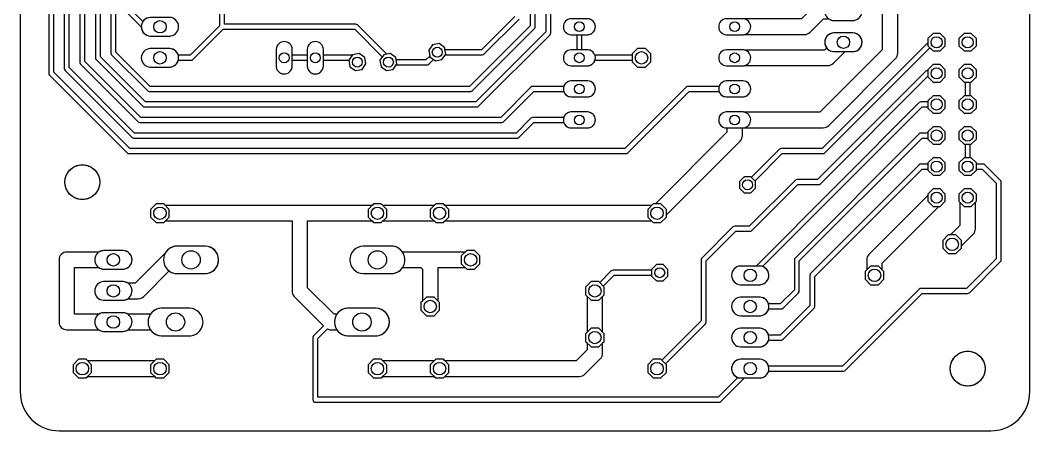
# Model space of a CAD drawing. Header units: inches. Extents: x 0 to 3.25, y 0 to 3.83.
# Drawn here: x 0 to 3.25, y 0 to 1.321 of the extents above; entities that cross this region are included whole.
import ezdxf

# ---------------------------------------------------------------- set-up
doc = ezdxf.new("R2010")
doc.units = ezdxf.units.IN

msp = doc.modelspace()

# ---------------------------------------------------------------- linework, layer by layer
at = {"layer": '16_copper'}
for points in [[(2.6844, 1.3203, 0.906347), (2.6815, 1.38), (2.6185, 1.38, 0.95208), (2.6185, 1.32), (2.6815, 1.32)], [(0.4844, 1.2703, 0.906347), (0.4815, 1.33), (0.4185, 1.33, 0.95208), (0.4185, 1.27), (0.4815, 1.27)], [(1.8295, 1.2745, 0.906347), (1.827, 1.3257), (1.773, 1.3257, 0.95208), (1.773, 1.2743), (1.827, 1.2743)], [(2.3295, 1.2745, 0.906347), (2.327, 1.3257), (2.273, 1.3257, 0.95208), (2.273, 1.2743), (2.327, 1.2743)], [(2.6844, 1.2203, 0.906347), (2.6815, 1.28), (2.6185, 1.28, 0.95208), (2.6185, 1.22), (2.6815, 1.22)], [(0.8538, 1.1483, 0.357805), (0.876, 1.1727), (0.876, 1.2273, 0.952079), (0.824, 1.2273), (0.824, 1.1727), (0.8243, 1.1702), (0.8247, 1.1677), (0.8255, 1.1652), (0.8265, 1.1629), (0.8277, 1.1606), (0.8291, 1.1585), (0.8307, 1.1565), (0.8325, 1.1547), (0.8345, 1.1531), (0.8366, 1.1517), (0.8389, 1.1505), (0.8412, 1.1495), (0.8437, 1.1487), (0.8462, 1.1483), (0.8487, 1.148), (0.8513, 1.148)], [(0.9538, 1.1483, 0.357805), (0.976, 1.1727), (0.976, 1.2273, 0.952079), (0.924, 1.2273), (0.924, 1.1727), (0.9243, 1.1702), (0.9247, 1.1677), (0.9255, 1.1652), (0.9265, 1.1629), (0.9277, 1.1606), (0.9291, 1.1585), (0.9307, 1.1565), (0.9325, 1.1547), (0.9345, 1.1531), (0.9366, 1.1517), (0.9389, 1.1505), (0.9412, 1.1495), (0.9437, 1.1487), (0.9462, 1.1483), (0.9487, 1.148), (0.9513, 1.148)], [(0.4844, 1.1703, 0.906347), (0.4815, 1.23), (0.4185, 1.23, 0.95208), (0.4185, 1.17), (0.4815, 1.17)], [(1.8295, 1.1745, 0.906347), (1.827, 1.2257), (1.773, 1.2257, 0.95208), (1.773, 1.1743), (1.827, 1.1743)], [(2.3295, 1.1745, 0.906347), (2.327, 1.2257), (2.273, 1.2257, 0.95208), (2.273, 1.1743), (2.327, 1.1743)], [(1.8295, 1.0745, 0.906347), (1.827, 1.1257), (1.773, 1.1257, 0.95208), (1.773, 1.0743), (1.827, 1.0743)], [(2.3295, 1.0745, 0.906347), (2.327, 1.1257), (2.273, 1.1257, 0.95208), (2.273, 1.0743), (2.327, 1.0743)], [(1.8295, 0.9745, 0.906347), (1.827, 1.0257), (1.773, 1.0257, 0.95208), (1.773, 0.9743), (1.827, 0.9743)], [(2.3295, 0.9745, 0.906347), (2.327, 1.0257), (2.273, 1.0257, 0.95208), (2.273, 0.9743), (2.327, 0.9743)], [(0.5995, 0.506, 0.92439), (0.596, 0.5942), (0.504, 0.5942, 0.961482), (0.504, 0.5058), (0.596, 0.5058)], [(1.1995, 0.506, 0.92439), (1.196, 0.5942), (1.104, 0.5942, 0.961482), (1.104, 0.5058), (1.196, 0.5058)], [(0.3344, 0.5203, 0.906347), (0.3315, 0.58), (0.2685, 0.58, 0.95208), (0.2685, 0.52), (0.3315, 0.52)], [(2.3844, 0.4703, 0.906347), (2.3815, 0.53), (2.3185, 0.53, 0.95208), (2.3185, 0.47), (2.3815, 0.47)], [(0.3344, 0.4203, 0.906347), (0.3315, 0.48), (0.2685, 0.48, 0.95208), (0.2685, 0.42), (0.3315, 0.42)], [(2.3844, 0.3703, 0.906347), (2.3815, 0.43), (2.3185, 0.43, 0.95208), (2.3185, 0.37), (2.3815, 0.37)], [(0.5495, 0.306, 0.92439), (0.546, 0.3942), (0.454, 0.3942, 0.961482), (0.454, 0.3058), (0.546, 0.3058)], [(1.1495, 0.306, 0.92439), (1.146, 0.3942), (1.054, 0.3942, 0.961482), (1.054, 0.3058), (1.146, 0.3058)], [(0.3344, 0.3203, 0.906347), (0.3315, 0.38), (0.2685, 0.38, 0.95208), (0.2685, 0.32), (0.3315, 0.32)], [(2.3844, 0.2703, 0.906347), (2.3815, 0.33), (2.3185, 0.33, 0.95208), (2.3185, 0.27), (2.3815, 0.27)], [(2.3844, 0.1703, 0.906347), (2.3815, 0.23), (2.3185, 0.23, 0.95208), (2.3185, 0.17), (2.3815, 0.17)]]:
    msp.add_lwpolyline(points, format="xyb", close=True, dxfattribs=at)
for points in [[(2.978, 1.2384), (2.978, 1.2616), (2.9616, 1.278), (2.9384, 1.278), (2.922, 1.2616), (2.922, 1.2384), (2.9384, 1.222), (2.9616, 1.222)], [(3.078, 1.2384), (3.078, 1.2616), (3.0616, 1.278), (3.0384, 1.278), (3.022, 1.2616), (3.022, 1.2384), (3.0384, 1.222), (3.0616, 1.222)], [(1.3578, 1.1944), (1.3701, 1.212), (1.3664, 1.2332), (1.3487, 1.2456), (1.3275, 1.2418), (1.3152, 1.2242), (1.3189, 1.203), (1.3366, 1.1906)], [(1.1004, 1.1624), (1.1128, 1.1801), (1.109, 1.2013), (1.0914, 1.2136), (1.0702, 1.2099), (1.0578, 1.1923), (1.0615, 1.171), (1.0792, 1.1587)], [(1.2004, 1.1624), (1.2128, 1.1801), (1.209, 1.2013), (1.1914, 1.2136), (1.1702, 1.2099), (1.1578, 1.1923), (1.1615, 1.171), (1.1792, 1.1587)], [(2.03, 1.1876), (2.03, 1.2124), (2.0124, 1.23), (1.9876, 1.23), (1.97, 1.2124), (1.97, 1.1876), (1.9876, 1.17), (2.0124, 1.17)], [(2.978, 1.1384), (2.978, 1.1616), (2.9616, 1.178), (2.9384, 1.178), (2.922, 1.1616), (2.922, 1.1384), (2.9384, 1.122), (2.9616, 1.122)], [(3.078, 1.1384), (3.078, 1.1616), (3.0616, 1.178), (3.0384, 1.178), (3.022, 1.1616), (3.022, 1.1384), (3.0384, 1.122), (3.0616, 1.122)], [(2.978, 1.0384), (2.978, 1.0616), (2.9616, 1.078), (2.9384, 1.078), (2.922, 1.0616), (2.922, 1.0384), (2.9384, 1.022), (2.9616, 1.022)], [(3.078, 1.0384), (3.078, 1.0616), (3.0616, 1.078), (3.0384, 1.078), (3.022, 1.0616), (3.022, 1.0384), (3.0384, 1.022), (3.0616, 1.022)], [(2.978, 0.9384), (2.978, 0.9616), (2.9616, 0.978), (2.9384, 0.978), (2.922, 0.9616), (2.922, 0.9384), (2.9384, 0.922), (2.9616, 0.922)], [(3.078, 0.9384), (3.078, 0.9616), (3.0616, 0.978), (3.0384, 0.978), (3.022, 0.9616), (3.022, 0.9384), (3.0384, 0.922), (3.0616, 0.922)], [(2.978, 0.8384), (2.978, 0.8616), (2.9616, 0.878), (2.9384, 0.878), (2.922, 0.8616), (2.922, 0.8384), (2.9384, 0.822), (2.9616, 0.822)], [(3.078, 0.8384), (3.078, 0.8616), (3.0616, 0.878), (3.0384, 0.878), (3.022, 0.8616), (3.022, 0.8384), (3.0384, 0.822), (3.0616, 0.822)], [(2.3674, 0.7807), (2.3674, 0.8022), (2.3522, 0.8174), (2.3307, 0.8174), (2.3154, 0.8022), (2.3154, 0.7807), (2.3307, 0.7654), (2.3522, 0.7654)], [(2.978, 0.7384), (2.978, 0.7616), (2.9616, 0.778), (2.9384, 0.778), (2.922, 0.7616), (2.922, 0.7384), (2.9384, 0.722), (2.9616, 0.722)], [(3.078, 0.7384), (3.078, 0.7616), (3.0616, 0.778), (3.0384, 0.778), (3.022, 0.7616), (3.022, 0.7384), (3.0384, 0.722), (3.0616, 0.722)], [(0.48, 0.6876), (0.48, 0.7124), (0.4624, 0.73), (0.4376, 0.73), (0.42, 0.7124), (0.42, 0.6876), (0.4376, 0.67), (0.4624, 0.67)], [(1.18, 0.6876), (1.18, 0.7124), (1.1624, 0.73), (1.1376, 0.73), (1.12, 0.7124), (1.12, 0.6876), (1.1376, 0.67), (1.1624, 0.67)], [(1.38, 0.6876), (1.38, 0.7124), (1.3624, 0.73), (1.3376, 0.73), (1.32, 0.7124), (1.32, 0.6876), (1.3376, 0.67), (1.3624, 0.67)], [(2.08, 0.6876), (2.08, 0.7124), (2.0624, 0.73), (2.0376, 0.73), (2.02, 0.7124), (2.02, 0.6876), (2.0376, 0.67), (2.0624, 0.67)], [(3.03, 0.5876), (3.03, 0.6124), (3.0124, 0.63), (2.9876, 0.63), (2.97, 0.6124), (2.97, 0.5876), (2.9876, 0.57), (3.0124, 0.57)], [(1.48, 0.5376), (1.48, 0.5624), (1.4624, 0.58), (1.4376, 0.58), (1.42, 0.5624), (1.42, 0.5376), (1.4376, 0.52), (1.4624, 0.52)], [(2.0846, 0.4978), (2.0846, 0.5193), (2.0693, 0.5346), (2.0478, 0.5346), (2.0326, 0.5193), (2.0326, 0.4978), (2.0478, 0.4826), (2.0693, 0.4826)], [(2.78, 0.4876), (2.78, 0.5124), (2.7624, 0.53), (2.7376, 0.53), (2.72, 0.5124), (2.72, 0.4876), (2.7376, 0.47), (2.7624, 0.47)], [(1.88, 0.4376), (1.88, 0.4624), (1.8624, 0.48), (1.8376, 0.48), (1.82, 0.4624), (1.82, 0.4376), (1.8376, 0.42), (1.8624, 0.42)], [(1.35, 0.3876), (1.35, 0.4124), (1.3324, 0.43), (1.3076, 0.43), (1.29, 0.4124), (1.29, 0.3876), (1.3076, 0.37), (1.3324, 0.37)], [(1.88, 0.2876), (1.88, 0.3124), (1.8624, 0.33), (1.8376, 0.33), (1.82, 0.3124), (1.82, 0.2876), (1.8376, 0.27), (1.8624, 0.27)], [(0.23, 0.1876), (0.23, 0.2124), (0.2124, 0.23), (0.1876, 0.23), (0.17, 0.2124), (0.17, 0.1876), (0.1876, 0.17), (0.2124, 0.17)], [(0.48, 0.1876), (0.48, 0.2124), (0.4624, 0.23), (0.4376, 0.23), (0.42, 0.2124), (0.42, 0.1876), (0.4376, 0.17), (0.4624, 0.17)], [(1.18, 0.1876), (1.18, 0.2124), (1.1624, 0.23), (1.1376, 0.23), (1.12, 0.2124), (1.12, 0.1876), (1.1376, 0.17), (1.1624, 0.17)], [(1.38, 0.1876), (1.38, 0.2124), (1.3624, 0.23), (1.3376, 0.23), (1.32, 0.2124), (1.32, 0.1876), (1.3376, 0.17), (1.3624, 0.17)], [(2.08, 0.1876), (2.08, 0.2124), (2.0624, 0.23), (2.0376, 0.23), (2.02, 0.2124), (2.02, 0.1876), (2.0376, 0.17), (2.0624, 0.17)]]:
    msp.add_lwpolyline(points, close=True, dxfattribs=at)
at = {"layer": '1_copper'}
for points in [[(0.092, 2.85), (0.092, 1.15, 0.198912), (0.0943, 1.1443), (0.3443, 0.8943, 0.198912), (0.35, 0.892), (1.95, 0.892), (1.9504, 0.892, 0.185976), (1.9557, 0.8943), (2.1533, 1.092), (2.2498, 1.092, 0.31094), (2.273, 1.0743), (2.327, 1.0743, 0.95208), (2.327, 1.1257), (2.273, 1.1257, 0.31094), (2.2498, 1.108), (2.15, 1.108, 0.198912), (2.1443, 1.1057), (1.9467, 0.908), (0.3533, 0.908), (0.108, 1.1533), (0.108, 2.8467)], [(0.142, 2.8), (0.142, 1.165, 0.198912), (0.1443, 1.1593), (0.3593, 0.9443, 0.198912), (0.365, 0.942), (1.6, 0.942), (1.6004, 0.942, 0.185976), (1.6057, 0.9443), (1.6533, 0.992), (1.7498, 0.992, 0.31094), (1.773, 0.9743), (1.827, 0.9743, 0.95208), (1.827, 1.0257), (1.773, 1.0257, 0.31094), (1.7498, 1.008), (1.65, 1.008, 0.198912), (1.6443, 1.0057), (1.5967, 0.958), (0.3683, 0.958), (0.158, 1.1683), (0.158, 2.7967)], [(0.192, 2.75), (0.192, 1.185, 0.198912), (0.1943, 1.1793), (0.3793, 0.9943, 0.198912), (0.385, 0.992), (1.55, 0.992), (1.5504, 0.992, 0.185976), (1.5557, 0.9943), (1.6533, 1.092), (1.7498, 1.092, 0.31094), (1.773, 1.0743), (1.827, 1.0743, 0.95208), (1.827, 1.1257), (1.773, 1.1257, 0.31094), (1.7498, 1.108), (1.65, 1.108, 0.198912), (1.6443, 1.1057), (1.5467, 1.008), (0.3883, 1.008), (0.208, 1.1883), (0.208, 2.7467)], [(0.242, 2.65), (0.242, 1.2, 0.198912), (0.2443, 1.1943), (0.3943, 1.0443, 0.198912), (0.4, 1.042), (1.47, 1.042), (1.4704, 1.042, 0.185976), (1.4757, 1.0443), (1.7057, 1.2743, 0.198912), (1.708, 1.28), (1.708, 1.6467)], [(0.292, 2.6), (0.292, 1.215, 0.198912), (0.2943, 1.2093), (0.4093, 1.0943, 0.198912), (0.415, 1.092), (1.45, 1.092), (1.4504, 1.092, 0.185976), (1.4557, 1.0943), (1.6557, 1.2943, 0.198912), (1.658, 1.3), (1.658, 1.6967)], [(2.775, 1.675), (2.775, 1.2254), (2.5746, 1.025), (2.332, 1.025, 0.049345), (2.327, 1.0257), (2.273, 1.0257, 0.990029), (2.275, 0.9743), (2.275, 0.9604), (2.0446, 0.73), (2.0376, 0.73), (2.0326, 0.725), (1.3674, 0.725), (1.3624, 0.73), (1.3376, 0.73), (1.3326, 0.725), (1.1674, 0.725), (1.1624, 0.73), (1.1376, 0.73), (1.1326, 0.725), (0.4674, 0.725), (0.4624, 0.73), (0.4376, 0.73), (0.42, 0.7124), (0.42, 0.6876), (0.4376, 0.67), (0.4624, 0.67), (0.4674, 0.675), (0.875, 0.675), (0.875, 0.45, 0.198912), (0.8823, 0.4323), (0.9767, 0.338), (0.9443, 0.3057, 0.198912), (0.942, 0.3), (0.942, 0.1, 0.414214), (0.95, 0.092), (2.25, 0.092, 0.198912), (2.2557, 0.0943), (2.3313, 0.17), (2.3815, 0.17, 0.3236), (2.4089, 0.192), (2.65, 0.192, 0.198912), (2.6557, 0.1943), (2.9033, 0.442), (3.05, 0.442, 0.198912), (3.0557, 0.4443), (3.1557, 0.5443, 0.198912), (3.158, 0.55), (3.158, 0.8, 0.198912), (3.1557, 0.8057), (3.1057, 0.8557, 0.198912), (3.1, 0.858), (3.078, 0.858), (3.078, 0.8616), (3.0616, 0.878), (3.058, 0.878), (3.058, 0.922), (3.0616, 0.922), (3.078, 0.9384), (3.078, 0.9616), (3.0616, 0.978), (3.0384, 0.978), (3.022, 0.9616), (3.022, 0.9384), (3.0384, 0.922), (3.042, 0.922), (3.042, 0.878), (3.0384, 0.878), (3.022, 0.8616), (3.022, 0.8384), (3.0384, 0.822), (3.0616, 0.822), (3.078, 0.8384), (3.078, 0.842), (3.0967, 0.842), (3.142, 0.7967), (3.142, 0.5533), (3.0467, 0.458), (2.9, 0.458, 0.198912), (2.8943, 0.4557), (2.6467, 0.208), (2.4089, 0.208, 0.3236), (2.3815, 0.23), (2.3185, 0.23, 0.826553), (2.3103, 0.1716), (2.2467, 0.108), (0.958, 0.108), (0.958, 0.2967), (0.9889, 0.3276, 0.115413), (1, 0.325), (1.0192, 0.325, 0.237152), (1.054, 0.3058), (1.146, 0.3058, 0.961482), (1.146, 0.3942), (1.054, 0.3942, 0.237152), (1.0192, 0.375), (1.0104, 0.375), (0.925, 0.4604), (0.925, 0.675), (1.1326, 0.675), (1.1376, 0.67), (1.1624, 0.67), (1.1674, 0.675), (1.3326, 0.675), (1.3376, 0.67), (1.3624, 0.67), (1.3674, 0.675), (2.0326, 0.675), (2.0376, 0.67), (2.0624, 0.67), (2.08, 0.6876), (2.08, 0.6946), (2.3177, 0.9323, 0.198912), (2.325, 0.95), (2.325, 0.9743, 0.068947), (2.332, 0.975), (2.585, 0.975, 0.198912), (2.6027, 0.9823), (2.8177, 1.1973, 0.198912), (2.825, 1.215), (2.825, 1.6896)], [(0.642, 1.6467), (0.642, 1.3033), (0.5467, 1.208), (0.5089, 1.208, 0.3236), (0.4815, 1.23), (0.4185, 1.23, 0.95208), (0.4185, 1.17), (0.4815, 1.17, 0.3236), (0.5089, 1.192), (0.55, 1.192, 0.198912), (0.5557, 1.1943), (0.6533, 1.292), (1.0767, 1.292), (1.1655, 1.2032), (1.1578, 1.1923), (1.1615, 1.171), (1.1792, 1.1587), (1.2004, 1.1624), (1.2106, 1.177), (1.3096, 1.177, 0.198912), (1.3152, 1.1793), (1.3306, 1.1948), (1.3366, 1.1906), (1.3578, 1.1944), (1.3688, 1.2101), (1.4881, 1.2101, 0.198912), (1.4937, 1.2124), (1.6057, 1.3243, 0.198912)], [(1.592, 1.3333), (1.4848, 1.2261), (1.3676, 1.2261), (1.3664, 1.2332), (1.3487, 1.2456), (1.3275, 1.2418), (1.3152, 1.2242), (1.3185, 1.2053), (1.3062, 1.193), (1.2105, 1.193), (1.209, 1.2013), (1.1914, 1.2136), (1.1797, 1.2116), (1.0857, 1.3057, 0.198912), (1.08, 1.308), (0.658, 1.308), (0.658, 1.65, 0.198912)], [(0.3443, 1.3443), (0.39, 1.2987, 0.387273), (0.4185, 1.27), (0.4815, 1.27), (0.4844, 1.2703, 0.906347), (0.4815, 1.33)], [(0.4185, 1.33, 0.240084), (0.3949, 1.3164), (0.358, 1.3533)]]:
    msp.add_lwpolyline(points, format="xyb", dxfattribs=at)
for points in [[(1.692, 1.65), (1.692, 1.2833), (1.4667, 1.058), (0.4033, 1.058), (0.258, 1.2033), (0.258, 2.6467)], [(1.642, 1.7), (1.642, 1.3033), (1.4467, 1.108), (0.4183, 1.108), (0.308, 1.2183), (0.308, 2.5967)]]:
    msp.add_lwpolyline(points, dxfattribs=at)
for points in [[(2.3295, 1.2745, 0.024766), (2.332, 1.275), (2.525, 1.275, 0.198912), (2.5427, 1.2823), (2.5854, 1.325), (2.6034, 1.325, 0.134962), (2.6185, 1.32), (2.6815, 1.32, 0.95208), (2.6815, 1.38), (2.6185, 1.38, 0.134962), (2.6034, 1.375), (2.575, 1.375, 0.198912), (2.5573, 1.3677), (2.5146, 1.325), (2.332, 1.325, 0.049345), (2.327, 1.3257), (2.273, 1.3257, 0.95208), (2.273, 1.2743), (2.327, 1.2743)], [(2.03, 1.1876), (2.03, 1.2124), (2.0124, 1.23), (1.9876, 1.23), (1.97, 1.2124), (1.97, 1.208), (1.8502, 1.208, 0.31094), (1.827, 1.2257), (1.808, 1.2257), (1.808, 1.2743), (1.827, 1.2743, 0.95208), (1.827, 1.3257), (1.773, 1.3257, 0.95208), (1.773, 1.2743), (1.792, 1.2743), (1.792, 1.2257), (1.773, 1.2257, 0.95208), (1.773, 1.1743), (1.827, 1.1743, 0.31094), (1.8502, 1.192), (1.97, 1.192), (1.97, 1.1876), (1.9876, 1.17), (2.0124, 1.17)], [(2.3295, 1.1745, 0.024766), (2.332, 1.175), (2.6, 1.175, 0.198912), (2.6177, 1.1823), (2.6554, 1.22), (2.6815, 1.22, 0.95208), (2.6815, 1.28), (2.6185, 1.28, 0.60645), (2.5963, 1.2316), (2.5896, 1.225), (2.332, 1.225, 0.049345), (2.327, 1.2257), (2.273, 1.2257, 0.95208), (2.273, 1.1743), (2.327, 1.1743)], [(2.3674, 0.7807), (2.3674, 0.8022), (2.3655, 0.8041), (2.4533, 0.892), (2.585, 0.892, 0.198912), (2.5907, 0.8943), (2.9284, 1.232), (2.9384, 1.222), (2.9616, 1.222), (2.978, 1.2384), (2.978, 1.2616), (2.9616, 1.278), (2.9384, 1.278), (2.922, 1.2616), (2.922, 1.2483), (2.5817, 0.908), (2.45, 0.908, 0.198912), (2.4443, 0.9057), (2.3541, 0.8155), (2.3522, 0.8174), (2.3307, 0.8174), (2.3154, 0.8022), (2.3154, 0.7807), (2.3307, 0.7654), (2.3522, 0.7654)], [(0.8538, 1.1483, 0.357805), (0.876, 1.1727), (0.876, 1.192), (0.924, 1.192), (0.924, 1.1727, 0.952079), (0.976, 1.1727), (0.976, 1.192), (1.0579, 1.192), (1.0615, 1.171), (1.0792, 1.1587), (1.1004, 1.1624), (1.1128, 1.1801), (1.109, 1.2013), (1.0914, 1.2136), (1.0702, 1.2099), (1.0688, 1.208), (0.976, 1.208), (0.976, 1.2273, 0.952079), (0.924, 1.2273), (0.924, 1.208), (0.876, 1.208), (0.876, 1.2273, 0.952079), (0.824, 1.2273), (0.824, 1.1727), (0.8243, 1.1702), (0.8247, 1.1677), (0.8255, 1.1652), (0.8265, 1.1629), (0.8277, 1.1606), (0.8291, 1.1585), (0.8307, 1.1565), (0.8325, 1.1547), (0.8345, 1.1531), (0.8366, 1.1517), (0.8389, 1.1505), (0.8412, 1.1495), (0.8437, 1.1487), (0.8462, 1.1483), (0.8487, 1.148), (0.8513, 1.148)], [(2.08, 0.1876), (2.08, 0.2124), (2.0769, 0.2156), (2.2057, 0.3443, 0.198912), (2.208, 0.35), (2.208, 0.5467), (2.3033, 0.642), (2.35, 0.642, 0.198912), (2.3557, 0.6443), (2.5033, 0.792), (2.57, 0.792, 0.198912), (2.5757, 0.7943), (2.922, 1.1407), (2.922, 1.1384), (2.9384, 1.122), (2.9616, 1.122), (2.978, 1.1384), (2.978, 1.1616), (2.9616, 1.178), (2.9384, 1.178), (2.922, 1.1616), (2.922, 1.158, 0.263447), (2.9143, 1.1557), (2.5667, 0.808), (2.5, 0.808, 0.198912), (2.4943, 0.8057), (2.3467, 0.658), (2.3, 0.658, 0.198912), (2.2943, 0.6557), (2.1943, 0.5557, 0.198912), (2.192, 0.55), (2.192, 0.3533), (2.0656, 0.2269), (2.0624, 0.23), (2.0376, 0.23), (2.02, 0.2124), (2.02, 0.1876), (2.0376, 0.17), (2.0624, 0.17)], [(2.3844, 0.4703, 0.786054), (2.3897, 0.5284), (2.9033, 1.042), (2.922, 1.042), (2.922, 1.0384), (2.9384, 1.022), (2.9616, 1.022), (2.978, 1.0384), (2.978, 1.0616), (2.9616, 1.078), (2.9384, 1.078), (2.922, 1.0616), (2.922, 1.058), (2.9, 1.058, 0.198912), (2.8943, 1.0557), (2.3687, 0.53), (2.3185, 0.53, 0.95208), (2.3185, 0.47), (2.3815, 0.47)], [(2.3844, 0.3703, 0.296695), (2.4089, 0.392), (2.45, 0.392, 0.198912), (2.4557, 0.3943), (2.5057, 0.4443, 0.198912), (2.508, 0.45), (2.508, 0.5467), (2.9033, 0.942), (2.922, 0.942), (2.922, 0.9384), (2.9384, 0.922), (2.9616, 0.922), (2.978, 0.9384), (2.978, 0.9616), (2.9616, 0.978), (2.9384, 0.978), (2.922, 0.9616), (2.922, 0.958), (2.9, 0.958, 0.198912), (2.8943, 0.9557), (2.4943, 0.5557, 0.198912), (2.492, 0.55), (2.492, 0.4533), (2.4467, 0.408), (2.4089, 0.408, 0.3236), (2.3815, 0.43), (2.3185, 0.43, 0.95208), (2.3185, 0.37), (2.3815, 0.37)], [(2.3844, 0.2703, 0.296695), (2.4089, 0.292), (2.45, 0.292, 0.198912), (2.4557, 0.2943), (2.5557, 0.3943, 0.198912), (2.558, 0.4), (2.558, 0.4967), (2.9033, 0.842), (2.922, 0.842), (2.922, 0.8384), (2.9384, 0.822), (2.9616, 0.822), (2.978, 0.8384), (2.978, 0.8616), (2.9616, 0.878), (2.9384, 0.878), (2.922, 0.8616), (2.922, 0.858), (2.9, 0.858, 0.198912), (2.8943, 0.8557), (2.5443, 0.5057, 0.198912), (2.542, 0.5), (2.542, 0.4033), (2.4467, 0.308), (2.4089, 0.308, 0.3236), (2.3815, 0.33), (2.3185, 0.33, 0.95208), (2.3185, 0.27), (2.3815, 0.27)], [(2.78, 0.4876), (2.78, 0.5124), (2.775, 0.5174), (2.775, 0.5396), (2.9574, 0.722), (2.9616, 0.722), (2.978, 0.7384), (2.978, 0.7616), (2.9616, 0.778), (2.9384, 0.778), (2.922, 0.7616), (2.922, 0.7574), (2.7323, 0.5677, 0.198912), (2.725, 0.55), (2.725, 0.5174), (2.72, 0.5124), (2.72, 0.4876), (2.7376, 0.47), (2.7624, 0.47)], [(3.03, 0.5876), (3.03, 0.5946), (3.0677, 0.6323, 0.198912), (3.075, 0.65), (3.075, 0.7354), (3.078, 0.7384), (3.078, 0.7616), (3.0616, 0.778), (3.0384, 0.778), (3.022, 0.7616), (3.022, 0.7384), (3.025, 0.7354), (3.025, 0.6604), (2.9946, 0.63), (2.9876, 0.63), (2.97, 0.6124), (2.97, 0.5876), (2.9876, 0.57), (3.0124, 0.57)], [(0.3344, 0.4203, 0.110049), (0.3466, 0.425), (0.38, 0.425, 0.198912), (0.3977, 0.4323), (0.4796, 0.5143, 0.149098), (0.504, 0.5058), (0.596, 0.5058, 0.961482), (0.596, 0.5942), (0.504, 0.5942, 0.240079), (0.4689, 0.5746), (0.4671, 0.5716, 0.062134), (0.4623, 0.5677), (0.3696, 0.475), (0.3466, 0.475, 0.134962), (0.3315, 0.48), (0.2685, 0.48, 0.95208), (0.2685, 0.42), (0.3315, 0.42)], [(1.229, 0.5774, 0.219407), (1.196, 0.5942), (1.104, 0.5942, 0.961482), (1.104, 0.5058), (1.196, 0.5058, 0.237152), (1.2308, 0.525), (1.2896, 0.525), (1.295, 0.5196), (1.295, 0.4174), (1.29, 0.4124), (1.29, 0.3876), (1.3076, 0.37), (1.3324, 0.37), (1.35, 0.3876), (1.35, 0.4124), (1.345, 0.4174), (1.345, 0.525), (1.4326, 0.525), (1.4376, 0.52), (1.4624, 0.52), (1.48, 0.5376), (1.48, 0.5624), (1.4624, 0.58), (1.4376, 0.58), (1.4326, 0.575), (1.2308, 0.575)], [(0.5495, 0.306, 0.92439), (0.546, 0.3942), (0.454, 0.3942, 0.237152), (0.4192, 0.375), (0.3466, 0.375, 0.134962), (0.3315, 0.38), (0.2685, 0.38, 0.134962), (0.2534, 0.375), (0.175, 0.375), (0.175, 0.525), (0.2534, 0.525, 0.134962), (0.2685, 0.52), (0.3315, 0.52, 0.95208), (0.3315, 0.58), (0.2685, 0.58, 0.134962), (0.2534, 0.575), (0.15, 0.575, 0.414214), (0.125, 0.55), (0.125, 0.35, 0.414214), (0.15, 0.325), (0.2534, 0.325, 0.134962), (0.2685, 0.32), (0.3315, 0.32, 0.134962), (0.3466, 0.325), (0.4192, 0.325, 0.237152), (0.454, 0.3058), (0.546, 0.3058)], [(1.1674, 0.175), (1.3326, 0.175), (1.3376, 0.17), (1.3624, 0.17), (1.3674, 0.175), (1.8, 0.175, 0.198912), (1.8177, 0.1823), (1.8677, 0.2323, 0.198912), (1.875, 0.25), (1.875, 0.2826), (1.88, 0.2876), (1.88, 0.3124), (1.875, 0.3174), (1.875, 0.4326), (1.88, 0.4376), (1.88, 0.4624), (1.8769, 0.4656), (1.9119, 0.5006), (2.0326, 0.5006), (2.0326, 0.4978), (2.0478, 0.4826), (2.0693, 0.4826), (2.0846, 0.4978), (2.0846, 0.5193), (2.0693, 0.5346), (2.0478, 0.5346), (2.0326, 0.5193), (2.0326, 0.5166), (1.9086, 0.5166, 0.198912), (1.9029, 0.5142), (1.8656, 0.4769), (1.8624, 0.48), (1.8376, 0.48), (1.82, 0.4624), (1.82, 0.4376), (1.825, 0.4326), (1.825, 0.3174), (1.82, 0.3124), (1.82, 0.2876), (1.825, 0.2826), (1.825, 0.2604), (1.7896, 0.225), (1.3674, 0.225), (1.3624, 0.23), (1.3376, 0.23), (1.3326, 0.225), (1.1674, 0.225), (1.1624, 0.23), (1.1376, 0.23), (1.12, 0.2124), (1.12, 0.1876), (1.1376, 0.17), (1.1624, 0.17)]]:
    msp.add_lwpolyline(points, format="xyb", close=True, dxfattribs=at)
for points in [[(3.078, 1.2384), (3.078, 1.2616), (3.0616, 1.278), (3.0384, 1.278), (3.022, 1.2616), (3.022, 1.2384), (3.0384, 1.222), (3.0616, 1.222)], [(3.078, 1.0384), (3.078, 1.0616), (3.0616, 1.078), (3.058, 1.078), (3.058, 1.122), (3.0616, 1.122), (3.078, 1.1384), (3.078, 1.1616), (3.0616, 1.178), (3.0384, 1.178), (3.022, 1.1616), (3.022, 1.1384), (3.0384, 1.122), (3.042, 1.122), (3.042, 1.078), (3.0384, 1.078), (3.022, 1.0616), (3.022, 1.0384), (3.0384, 1.022), (3.0616, 1.022)], [(0.2174, 0.175), (0.4326, 0.175), (0.4376, 0.17), (0.4624, 0.17), (0.48, 0.1876), (0.48, 0.2124), (0.4624, 0.23), (0.4376, 0.23), (0.4326, 0.225), (0.2174, 0.225), (0.2124, 0.23), (0.1876, 0.23), (0.17, 0.2124), (0.17, 0.1876), (0.1876, 0.17), (0.2124, 0.17)]]:
    msp.add_lwpolyline(points, close=True, dxfattribs=at)
at = {"layer": 'drills_NPTH'}
for centre in [(0.2, 0.8), (3.05, 0.2)]:
    msp.add_circle(centre, 0.056, dxfattribs=at)
at = {"layer": 'drills_PTH'}
for centre, radius in [((0.45, 1.3), 0.02), ((1.8, 1.3), 0.0157), ((2.3, 1.3), 0.0157), ((2.65, 1.25), 0.02), ((2.95, 1.25), 0.018), ((3.05, 1.25), 0.018), ((0.45, 1.2), 0.02), ((0.85, 1.2), 0.016), ((0.95, 1.2), 0.016), ((1.3426, 1.2181), 0.016), ((1.8, 1.2), 0.0157), ((2, 1.2), 0.02), ((2.3, 1.2), 0.0157), ((1.0853, 1.1862), 0.016), ((1.1853, 1.1862), 0.016), ((2.95, 1.15), 0.018), ((3.05, 1.15), 0.018), ((1.8, 1.1), 0.0157), ((2.3, 1.1), 0.0157), ((2.95, 1.05), 0.018), ((3.05, 1.05), 0.018), ((1.8, 1), 0.0157), ((2.3, 1), 0.0157), ((2.95, 0.95), 0.018), ((3.05, 0.95), 0.018), ((2.95, 0.85), 0.018), ((3.05, 0.85), 0.018), ((2.3414, 0.7914), 0.016), ((2.95, 0.75), 0.018), ((3.05, 0.75), 0.018), ((0.45, 0.7), 0.02), ((1.15, 0.7), 0.02), ((1.35, 0.7), 0.02), ((2.05, 0.7), 0.02), ((3, 0.6), 0.02), ((0.3, 0.55), 0.02), ((0.55, 0.55), 0.0295), ((1.15, 0.55), 0.0295), ((1.45, 0.55), 0.02), ((2.0586, 0.5086), 0.016), ((2.35, 0.5), 0.02), ((2.75, 0.5), 0.02), ((0.3, 0.45), 0.02), ((1.85, 0.45), 0.02), ((1.32, 0.4), 0.02), ((2.35, 0.4), 0.02), ((0.3, 0.35), 0.02), ((0.5, 0.35), 0.0295), ((1.1, 0.35), 0.0295), ((1.85, 0.3), 0.02), ((2.35, 0.3), 0.02), ((0.2, 0.2), 0.02), ((0.45, 0.2), 0.02), ((1.15, 0.2), 0.02), ((1.35, 0.2), 0.02), ((2.05, 0.2), 0.02), ((2.35, 0.2), 0.02)]:
    msp.add_circle(centre, radius, dxfattribs=at)
at = {"layer": 'holes'}
for points in [[(0.256, 0.798), (0.2557, 0.794), (0.2551, 0.79), (0.2543, 0.7861), (0.2532, 0.7823), (0.2518, 0.7786), (0.2501, 0.7749), (0.2482, 0.7714), (0.246, 0.768), (0.2436, 0.7648), (0.241, 0.7618), (0.2382, 0.759), (0.2352, 0.7564), (0.232, 0.754), (0.2286, 0.7518), (0.2251, 0.7499), (0.2214, 0.7482), (0.2177, 0.7468), (0.2139, 0.7457), (0.21, 0.7449), (0.206, 0.7443), (0.202, 0.744), (0.198, 0.744), (0.194, 0.7443), (0.19, 0.7449), (0.1861, 0.7457), (0.1823, 0.7468), (0.1786, 0.7482), (0.1749, 0.7499), (0.1714, 0.7518), (0.168, 0.754), (0.1648, 0.7564), (0.1618, 0.759), (0.159, 0.7618), (0.1564, 0.7648), (0.154, 0.768), (0.1518, 0.7714), (0.1499, 0.7749), (0.1482, 0.7786), (0.1468, 0.7823), (0.1457, 0.7861), (0.1449, 0.79), (0.1443, 0.794), (0.144, 0.798), (0.144, 0.802), (0.1443, 0.806), (0.1449, 0.81), (0.1457, 0.8139), (0.1468, 0.8177), (0.1482, 0.8214), (0.1499, 0.8251), (0.1518, 0.8286), (0.154, 0.832), (0.1564, 0.8352), (0.159, 0.8382), (0.1618, 0.841), (0.1648, 0.8436), (0.168, 0.846), (0.1714, 0.8482), (0.1749, 0.8501), (0.1786, 0.8518), (0.1823, 0.8532), (0.1861, 0.8543), (0.19, 0.8551), (0.194, 0.8557), (0.198, 0.856), (0.202, 0.856), (0.206, 0.8557), (0.21, 0.8551), (0.2139, 0.8543), (0.2177, 0.8532), (0.2214, 0.8518), (0.2251, 0.8501), (0.2286, 0.8482), (0.232, 0.846), (0.2352, 0.8436), (0.2382, 0.841), (0.241, 0.8382), (0.2436, 0.8352), (0.246, 0.832), (0.2482, 0.8286), (0.2501, 0.8251), (0.2518, 0.8214), (0.2532, 0.8177), (0.2543, 0.8139), (0.2551, 0.81), (0.2557, 0.806), (0.256, 0.802), (0.256, 0.798)], [(3.106, 0.198), (3.1057, 0.194), (3.1051, 0.19), (3.1043, 0.1861), (3.1032, 0.1823), (3.1018, 0.1786), (3.1001, 0.1749), (3.0982, 0.1714), (3.096, 0.168), (3.0936, 0.1648), (3.091, 0.1618), (3.0882, 0.159), (3.0852, 0.1564), (3.082, 0.154), (3.0786, 0.1518), (3.0751, 0.1499), (3.0714, 0.1482), (3.0677, 0.1468), (3.0639, 0.1457), (3.06, 0.1449), (3.056, 0.1443), (3.052, 0.144), (3.048, 0.144), (3.044, 0.1443), (3.04, 0.1449), (3.0361, 0.1457), (3.0323, 0.1468), (3.0286, 0.1482), (3.0249, 0.1499), (3.0214, 0.1518), (3.018, 0.154), (3.0148, 0.1564), (3.0118, 0.159), (3.009, 0.1618), (3.0064, 0.1648), (3.004, 0.168), (3.0018, 0.1714), (2.9999, 0.1749), (2.9982, 0.1786), (2.9968, 0.1823), (2.9957, 0.1861), (2.9949, 0.19), (2.9943, 0.194), (2.994, 0.198), (2.994, 0.202), (2.9943, 0.206), (2.9949, 0.21), (2.9957, 0.2139), (2.9968, 0.2177), (2.9982, 0.2214), (2.9999, 0.2251), (3.0018, 0.2286), (3.004, 0.232), (3.0064, 0.2352), (3.009, 0.2382), (3.0118, 0.241), (3.0148, 0.2436), (3.018, 0.246), (3.0214, 0.2482), (3.0249, 0.2501), (3.0286, 0.2518), (3.0323, 0.2532), (3.0361, 0.2543), (3.04, 0.2551), (3.044, 0.2557), (3.048, 0.256), (3.052, 0.256), (3.056, 0.2557), (3.06, 0.2551), (3.0639, 0.2543), (3.0677, 0.2532), (3.0714, 0.2518), (3.0751, 0.2501), (3.0786, 0.2482), (3.082, 0.246), (3.0852, 0.2436), (3.0882, 0.241), (3.091, 0.2382), (3.0936, 0.2352), (3.096, 0.232), (3.0982, 0.2286), (3.1001, 0.2251), (3.1018, 0.2214), (3.1032, 0.2177), (3.1043, 0.2139), (3.1051, 0.21), (3.1057, 0.206), (3.106, 0.202), (3.106, 0.198)]]:
    msp.add_lwpolyline(points, close=True, dxfattribs=at)
at = {"layer": 'outline'}
msp.add_lwpolyline([(0, 3.705), (0, 0.125), (0, 0.125), (0.0005, 0.1141), (0.0019, 0.1033), (0.0043, 0.0926), (0.0075, 0.0822), (0.0117, 0.0722), (0.0167, 0.0625), (0.0226, 0.0533), (0.0292, 0.0447), (0.0366, 0.0366), (0.0447, 0.0292), (0.0533, 0.0226), (0.0625, 0.0167), (0.0722, 0.0117), (0.0822, 0.0075), (0.0926, 0.0043), (0.1033, 0.0019), (0.1141, 0.0005), (0.125, 0), (3.125, 0), (3.1359, 0.0005), (3.1467, 0.0019), (3.1574, 0.0043), (3.1678, 0.0075), (3.1778, 0.0117), (3.1875, 0.0167), (3.1967, 0.0226), (3.2053, 0.0292), (3.2134, 0.0366), (3.2208, 0.0447), (3.2274, 0.0533), (3.2333, 0.0625), (3.2383, 0.0722), (3.2425, 0.0822), (3.2457, 0.0926), (3.2481, 0.1033), (3.2495, 0.1141), (3.25, 0.125), (3.25, 3.705)], dxfattribs=at)

doc.saveas('drawing.dxf')
